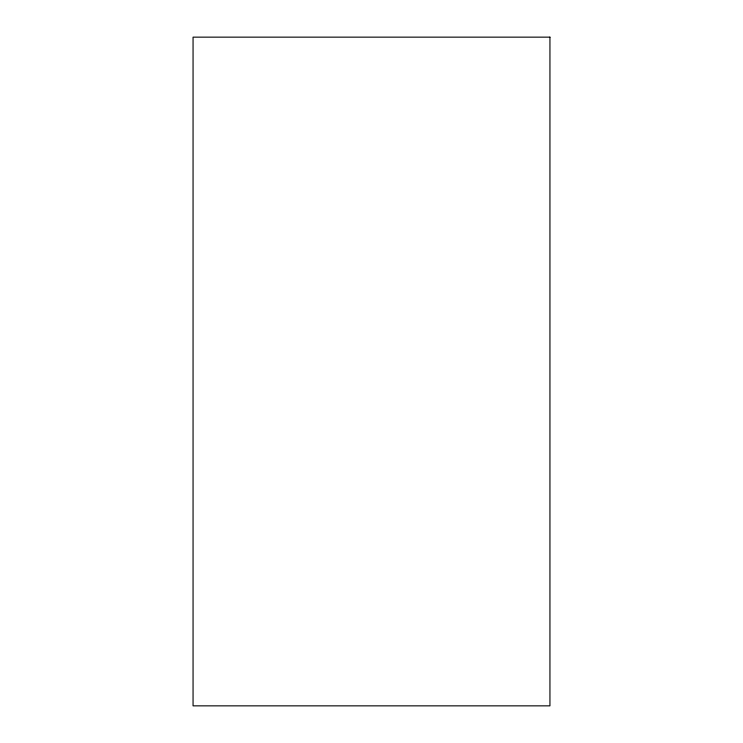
<?xml version="1.0" encoding="UTF-8"?>
<svg xmlns="http://www.w3.org/2000/svg" width="743" height="743" viewBox="0 0 743 743"><rect width="100%" height="100%" fill="white"/><g stroke="black" fill="none" stroke-linecap="round" stroke-linejoin="round"><path stroke-width="1.11" d="M549.941 37.15L193.059 37.15L193.059 705.85L549.941 705.85L549.941 37.15"/></g></svg>
